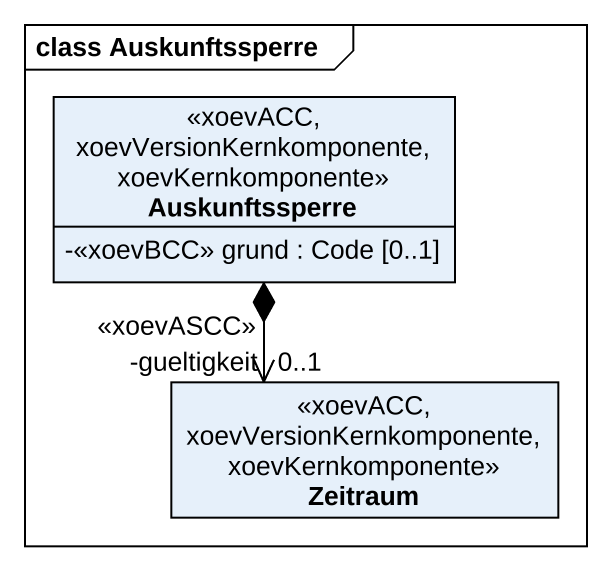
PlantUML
@startuml
mainframe class Auskunftssperre
hide circle
hide empty members
skinparam classAttributeIconSize 0
class Auskunftssperre <<xoevACC, xoevVersionKernkomponente, xoevKernkomponente>> {
  -<<xoevBCC>> grund : Code [0..1]
}
class Zeitraum <<xoevACC, xoevVersionKernkomponente, xoevKernkomponente>>
Auskunftssperre *--> "-gueltigkeit\n0..1\n<<xoevASCC>>" Zeitraum
@enduml
